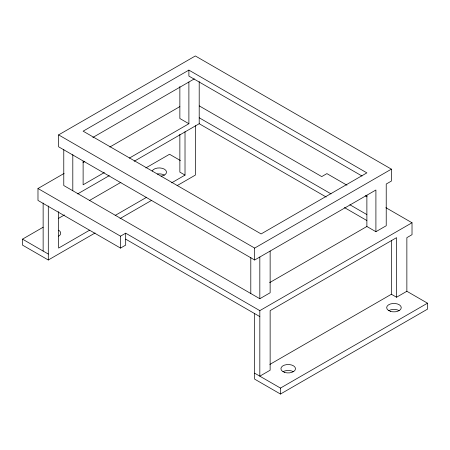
<?xml version="1.0" encoding="UTF-8"?>
<svg xmlns="http://www.w3.org/2000/svg" width="450" height="450" viewBox="0 0 450 450"><rect width="100%" height="100%" fill="white"/><g stroke="black" fill="none" stroke-linecap="round" stroke-linejoin="round"><path stroke-width="0.67" d="M375.907 231.699L375.907 190.001L254.666 259.999L58.613 146.807L58.613 134.893L195.334 55.958L391.387 169.149L391.387 181.063L386.224 184.044L386.224 225.743L375.907 231.699L366.879 226.491L269.623 282.639M188.888 70.11L83.121 131.169L261.113 233.933L366.879 172.873L188.888 70.11L188.888 76.067L362.019 176.023M92.846 137.469L194.349 78.868M37.98 188.511L120.527 236.171L125.685 233.19L125.685 245.104L120.527 248.085L37.98 200.424L37.98 188.511L64.159 173.396M83.036 162.495L84.864 161.443M109.828 147.026L179.859 106.599M104.394 172.507L83.121 184.787L83.121 161.156M129.319 158.119L188.888 123.728L188.888 82.024M77.664 193.894L109.266 175.652M134.179 161.269L199.204 123.728L326.171 197.027M95.079 232.987L48.296 259.999L22.5 245.109L22.5 239.147L43.161 227.222M58.348 218.453L64.423 214.942M89.336 200.565L120.932 182.323M145.839 167.94L169.537 154.26L180.461 160.566M89.606 230.192L58.613 248.085L58.613 211.641M115.133 215.454L146.728 197.213M171.647 182.829L185.018 175.106L185.018 131.653M119.992 218.604L151.588 200.368M177.109 185.631L195.334 175.106L195.334 125.696M58.613 134.893L254.666 248.085L391.387 169.149M63.776 149.389L63.776 185.535L259.824 298.721L270.141 292.764L270.141 251.061M125.685 233.19L259.824 310.635L412.02 222.767L412.02 234.681L406.862 237.662L406.862 291.274L427.5 303.193L427.5 309.15L280.463 394.043L254.666 379.147L254.666 313.616M269.848 364.427L391.387 294.255L396.546 297.231L406.862 291.274M254.666 373.191L280.463 388.08L427.5 303.193M346.961 185.203L326.897 173.616L321.733 176.597L199.271 105.891M365.203 195.733L367.026 196.785M385.875 207.669L412.02 222.767M199.204 117.771L331.031 193.877M349.858 204.75L366.868 214.571M344.391 207.551L366.868 220.528M188.888 123.728L179.859 118.513L179.859 86.541M185.018 175.106L179.859 172.131L179.859 134.28M125.685 239.147L259.824 316.592M22.5 239.147L48.296 254.042M396.546 297.231L396.546 237.662L270.141 310.635L270.141 370.209L259.824 376.166L259.824 310.635M391.387 240.289L391.387 294.255M366.879 195.216L366.879 226.491M280.463 388.08L280.463 394.043M259.824 257.017L259.824 298.721M254.666 248.085L254.666 259.999M250.796 257.366L250.796 293.507M199.204 81.624L199.204 123.728M120.527 236.171L120.527 248.085M72.804 154.603L72.804 190.744M48.296 205.999L48.296 259.999M43.138 203.018L43.138 251.066M388.806 310.635A7.296 4.213 0 0 1 399.122 310.635M283.039 371.7A7.296 4.213 0 0 1 293.361 371.7M152.173 171.039A7.296 4.213 0 0 1 164.379 169.149A7.296 4.213 0 0 1 161.106 176.197M157.331 174.021A7.296 4.213 0 0 1 164.379 175.106M58.613 230.214A7.296 4.213 0 0 1 58.613 236.171M390.319 311.304A7.296 4.213 0 0 0 401.259 307.659A7.296 4.213 0 0 0 390.319 304.009A7.296 4.213 0 0 0 390.319 311.304M284.552 372.369A7.296 4.213 0 0 0 295.498 368.719A7.296 4.213 0 0 0 284.552 365.074A7.296 4.213 0 0 0 284.552 372.369"/></g></svg>
